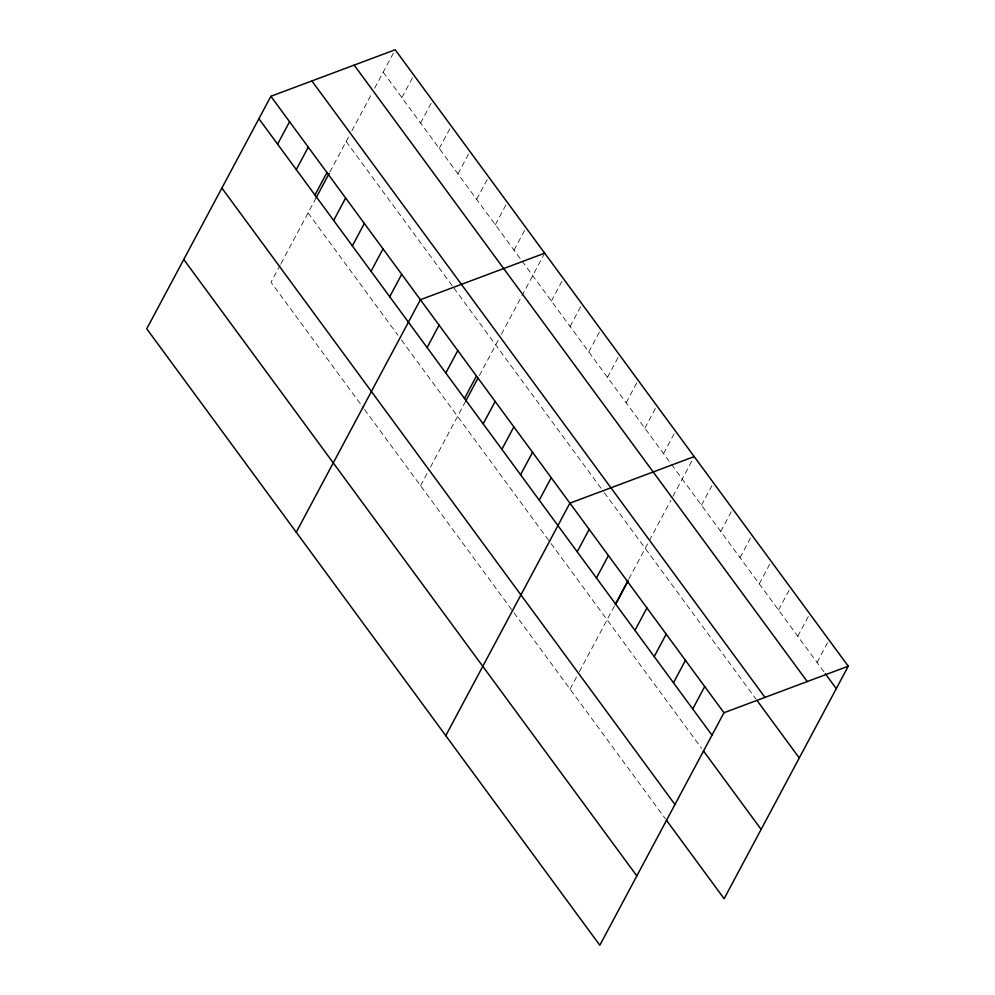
<?xml version="1.0" encoding="UTF-8"?>
<svg xmlns="http://www.w3.org/2000/svg" width="995" height="995" viewBox="0 0 995 995"><rect width="100%" height="100%" fill="white"/><g stroke="black" fill="none" stroke-linecap="round" stroke-linejoin="round"><path stroke-width="0.75" stroke-dasharray="4.97 3.73" d="M280.291 264.931L271.038 282.257L363.598 408.186M281 263.588L316.223 197.632M329.842 172.123L349.034 136.178M351.882 130.843L371.819 93.518M374.655 88.182L395.177 49.75M401.893 97.609L413.87 75.185M420.587 123.044L432.564 100.607M439.268 148.479L451.257 126.042M457.961 173.901L469.938 151.464M476.655 199.336L488.632 176.899M495.336 224.758L507.326 202.321M514.029 250.193L526.007 227.755M420.549 485.684L429.094 469.69M430.524 467.028L465.735 401.06M479.366 375.55L498.557 339.606M501.405 334.27L544.7 253.178M551.404 301.05L563.394 278.612M570.098 326.472L582.075 304.035M588.791 351.907L600.769 329.469M607.485 377.329L619.462 354.892M626.166 402.764L638.143 380.326M644.86 428.186L656.837 405.749M663.553 453.62L675.53 431.183M570.073 689.112L578.617 673.118M579.326 671.787L615.258 604.487M628.877 578.978L670.854 500.373M672.981 496.381L693.515 457.936M701.487 505.249L713.477 482.811M720.753 531.442L732.73 509.005M740.006 557.648L751.984 535.21M759.26 583.841L771.237 561.404M778.513 610.047L790.503 587.61M797.779 636.24L809.756 613.803M817.032 662.446L829.009 640.009M383.199 72.187L521.156 259.869M522.039 261.088L670.667 463.309M671.563 464.516L824.37 672.421M346.185 141.514L452.986 286.821M453.882 288.028L603.393 491.455M604.288 492.674L756.175 699.323M308.052 212.93L397.938 335.228M401.495 340.079L550.123 542.3M551.019 543.506L701.537 748.29M364.481 409.405L513.109 611.614M514.005 612.833L665.431 818.86"/><path stroke-width="1.49" d="M270.876 96.291L146.738 328.798L599.823 945.25L723.962 712.743L848.262 666.202L395.177 49.75L270.876 96.291L723.962 712.743M277.593 144.151L289.57 121.713M296.286 169.585L308.263 147.148M314.967 195.008L326.945 172.57M316.223 197.632L329.158 173.391M333.661 220.442L345.638 198.005M352.354 245.864L364.332 223.427M371.035 271.299L383.025 248.862M389.729 296.721L401.706 274.284M296.249 532.226L420.4 299.719L544.7 253.178M427.104 347.578L439.094 325.141M445.797 373.013L457.775 350.576M464.491 398.435L476.468 376.01M465.735 401.06L477.998 378.1M483.172 423.87L495.162 401.433M501.866 449.305L513.843 426.867M520.559 474.727L532.536 452.29M539.24 500.162L551.23 477.724M445.772 735.653L569.911 503.147L694.211 456.605M577.187 551.79L589.177 529.352M596.453 577.983L608.43 555.546M615.258 604.487L628.193 580.259M615.706 604.189L627.683 581.752M634.959 630.382L646.937 607.945M654.212 656.588L666.202 634.151M673.478 682.781L685.455 660.344M692.731 708.975L704.709 686.55M848.262 666.202L724.124 898.709L666.351 820.116M825.278 673.665L836.285 688.639M354.158 65.11L807.243 681.563M311.895 80.931L764.981 697.383M757.096 700.579L799.271 757.966M258.899 118.728L711.985 735.181M703.365 750.79L761.138 829.395M221.885 188.043L674.971 804.507M183.752 259.471L636.837 875.923"/></g></svg>
